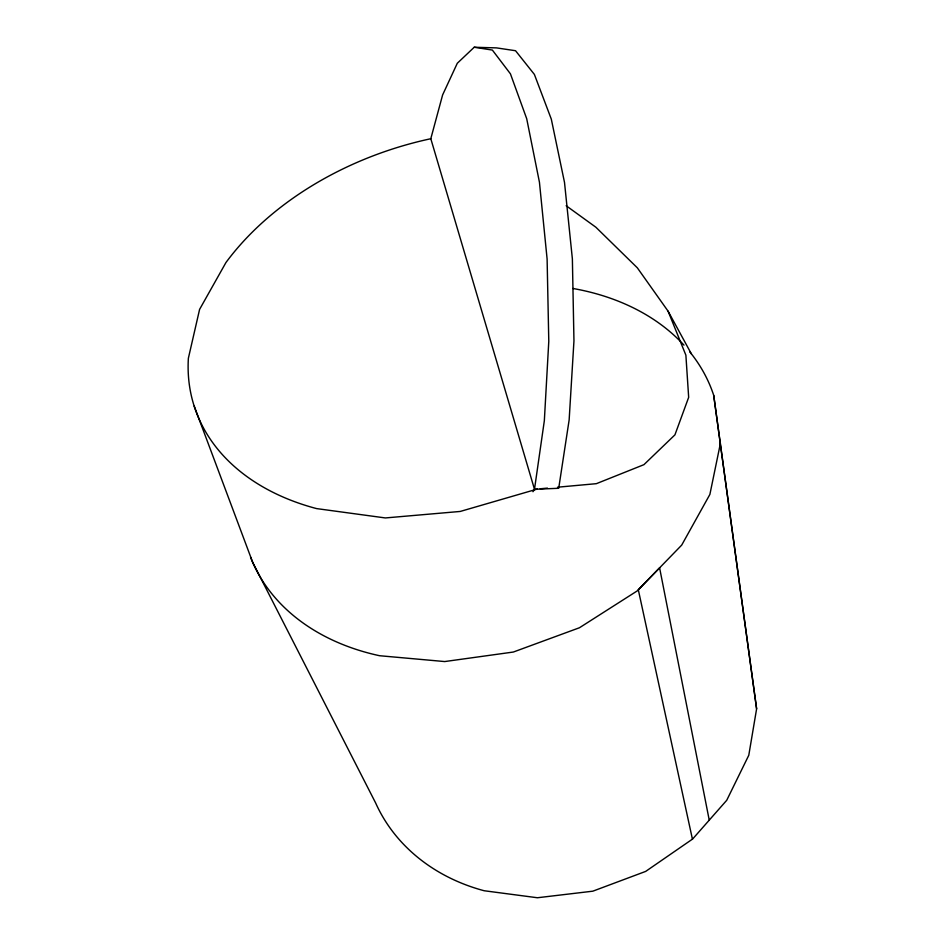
<?xml version="1.0" encoding="UTF-8"?>
<svg xmlns="http://www.w3.org/2000/svg" width="945" height="945" viewBox="0 0 945 945"><rect width="100%" height="100%" fill="white"/><g stroke="black" fill="none" stroke-linecap="round" stroke-linejoin="round"><path stroke-width="1.42" d="M689.649 351.682A237.644 177.14 -17.1 0 1 713.723 395.376L756.614 708.821L748.783 755.268L726.729 800.285L692.626 839.018L645.671 871.408L592.81 891.182L537.421 897.75L484.183 890.745A194.233 165.765 -17.8 0 1 375.661 803.014L252.787 562.57L194.209 406.149M720.433 443.252L709.884 494.436L681.699 545.1L637.166 590.944L579.45 627.752L513.348 652.038L444.705 661.559L379.595 655.724A238.317 178.132 -17.6 0 1 250.555 557.231M532.98 491.719L534.492 489.297L544.344 420.679L548.785 341.334L547.108 259.001L539.441 182.243L526.708 118.727L510.43 73.828L492.369 50.073L474.213 47.25L457.297 63.268L442.614 94.937L430.802 138.714L534.492 489.297L558.708 488.281L569.15 419.911L573.958 340.873L572.375 258.871L564.508 182.42L551.313 119.153L534.386 74.419L515.533 50.723L496.527 47.888L474.213 47.25M537.374 489.037L460.227 511.446L385.383 517.943L316.61 508.599A260.147 181.475 -17.2 0 1 188.374 358.261L199.596 309.381L225.949 262.533A273.932 191.563 -16.8 0 1 430.802 138.726M540.245 488.778L547.438 488.116M557.503 487.207L596.354 483.675L643.947 464.656L674.931 434.854L688.669 397.337L685.881 355.178L668.091 311.2L637.343 267.837L595.858 227.213L566.161 205.738M668.091 311.2L691.409 353.926M692.425 839.148L638.312 589.763L659.598 567.839L709.234 820.106M756.614 708.821L713.711 395.376M572.942 288.473A237.644 177.14 -17.1 0 1 683.979 345.149"/></g></svg>
